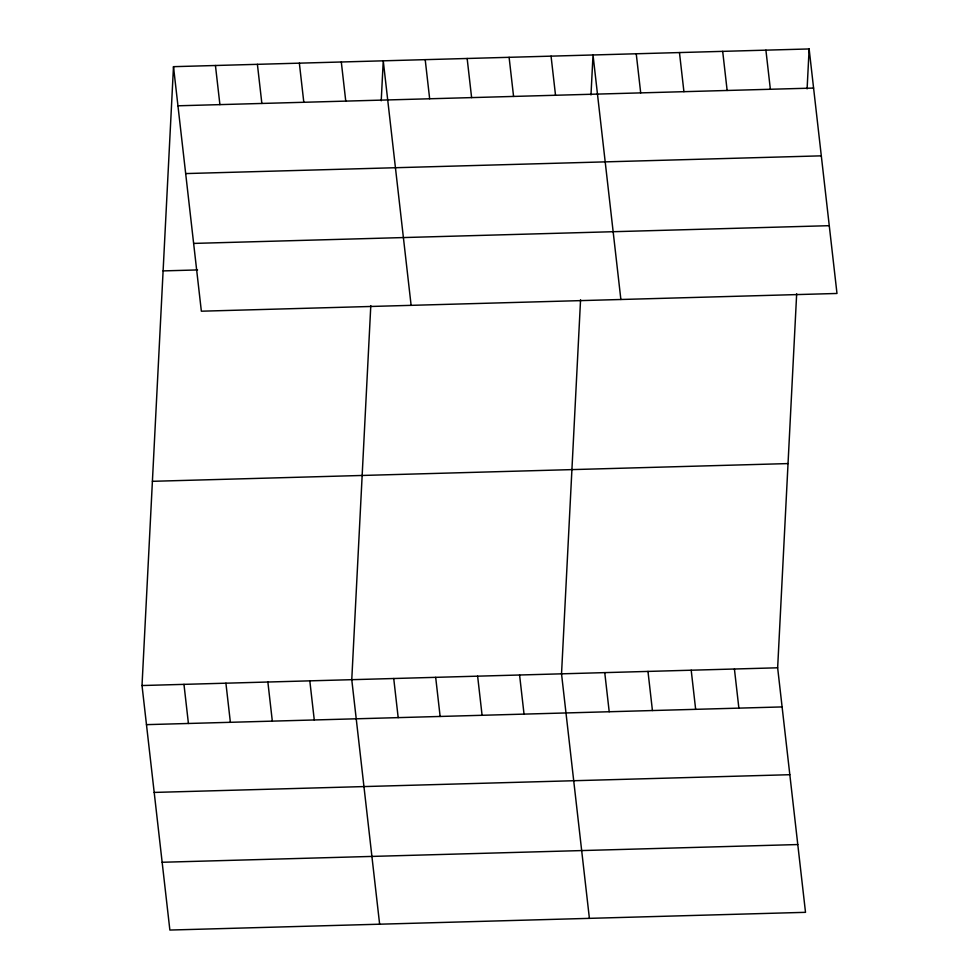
<?xml version="1.0" encoding="UTF-8"?>
<svg xmlns="http://www.w3.org/2000/svg" width="979" height="979" viewBox="0 0 979 979"><rect width="100%" height="100%" fill="white"/><g stroke="black" fill="none" stroke-linecap="round" stroke-linejoin="round"><path stroke-width="1.47" d="M796.673 293.749L777.644 667.8L805.509 912.33L169.869 930.05L142.016 685.533L173.491 66.67L809.131 48.95L836.984 293.467L201.356 311.2L173.491 66.67M370.796 305.632L351.767 679.683L379.632 924.2M381.223 100.788L383.254 60.82L411.119 305.35M580.559 299.782L561.53 673.833L589.395 918.351M590.986 94.939L593.017 54.971L620.87 299.501M807.1 88.905L809.131 48.95M177.945 105.793L813.586 88.061M185.68 173.577L821.308 155.845M193.634 243.416L829.262 225.684M163.101 270.902L197.562 269.935M152.406 481.313L788.034 463.581M142.016 685.533L777.644 667.8M146.471 724.644L782.099 706.924M154.192 792.427L789.82 774.707M162.147 862.266L797.787 844.547M765.908 50.149L770.363 89.273M722.686 51.361L727.14 90.472M679.463 52.56L683.917 91.683M734.421 669.012L738.876 708.123M636.24 53.772L640.694 92.883M691.198 670.211L695.653 709.334M647.976 671.423L652.43 710.534M551.055 56.146L555.521 95.257M604.753 672.622L609.207 711.745M509.104 57.32L513.571 96.431M467.154 58.483L471.609 97.606M519.58 674.996L524.034 714.119M425.204 59.658L429.659 98.769M477.63 676.171L482.084 715.282M435.679 677.346L440.134 716.457M341.304 61.995L345.758 101.106M393.729 678.508L398.184 717.631M299.354 63.17L303.808 102.281M257.404 64.333L261.858 103.456M309.817 680.846L314.271 719.969M215.441 65.507L219.908 104.618M267.867 682.02L272.321 721.131M225.916 683.195L230.371 722.306M183.966 684.358L188.421 723.481"/></g></svg>
